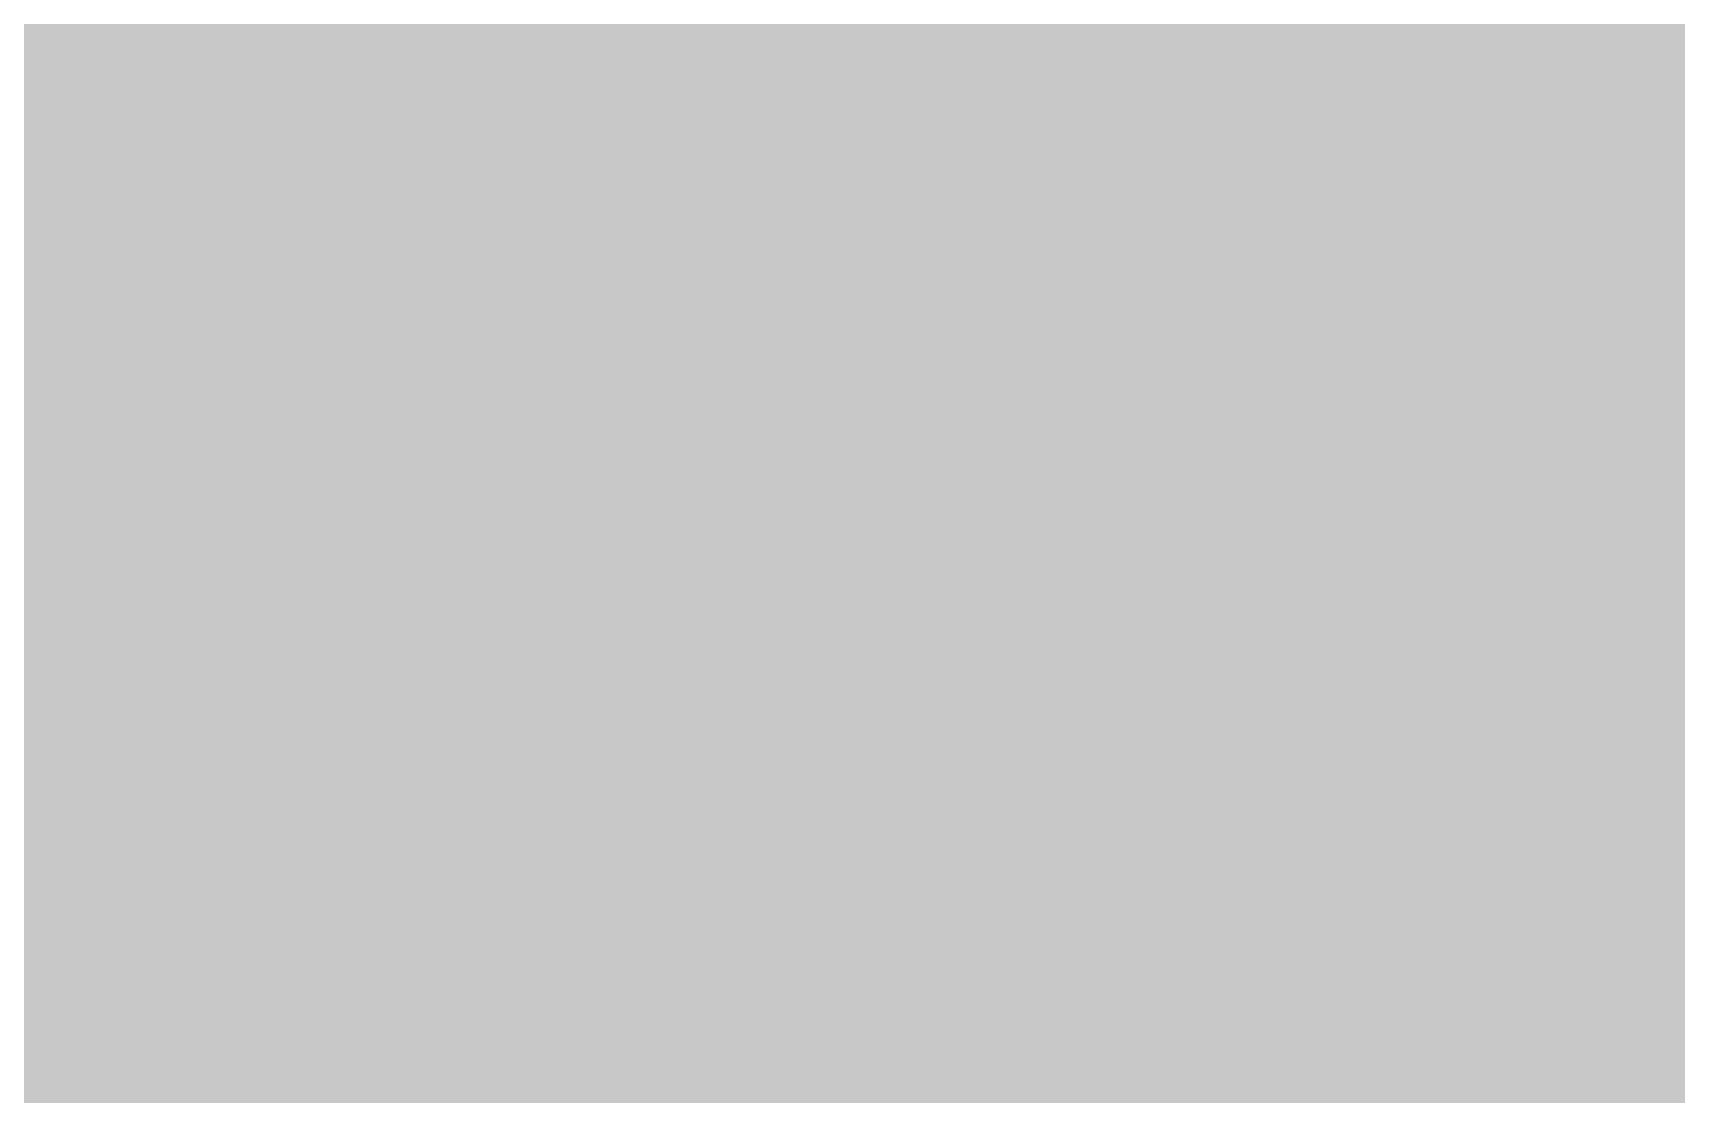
# Model space of a CAD drawing. Header units: metres. Extents: x 8 to 2416, y -346 to 476.
# Drawn here: x 214.5141 to 214.7297, y -98.4971 to -98.3578 of the extents above; entities that cross this region are included whole.
import ezdxf

# ---------------------------------------------------------------- set-up
doc = ezdxf.new("R2010")
doc.units = ezdxf.units.M
doc.layers.add('PLAFON', color=253, linetype='Continuous', lineweight=5)

msp = doc.modelspace()

# ---------------------------------------------------------------- hatches: boundary and pattern name
at = {"layer": 'PLAFON', "transparency": 33554477}
h = msp.add_hatch(color=256, dxfattribs=at)
h.dxf.hatch_style = 1
edge = h.paths.add_edge_path()
edge.add_arc((212.93182, -95.92074), 0.07, 90, 180, ccw=False)
edge.add_line((212.93182, -95.85074), (214.99182, -95.85074))
edge.add_arc((214.99182, -95.92074), 0.07, 0, 90, ccw=False)
edge.add_line((215.06182, -95.92074), (215.06182, -97.78074))
edge.add_arc((214.99182, -97.78074), 0.07, -90, 0, ccw=False)
edge.add_line((214.99182, -97.85074), (214.59182, -97.85074))
edge.add_arc((214.59182, -97.88074), 0.03, 90, 180)
edge.add_line((214.56182, -97.88074), (214.56182, -97.92074))
edge.add_arc((214.59182, -97.92074), 0.03, 180, 270)
edge.add_line((214.59182, -97.95074), (214.99182, -97.95074))
edge.add_arc((214.99182, -98.02074), 0.07, 0, 90, ccw=False)
edge.add_line((215.06182, -98.02074), (215.06182, -99.33074))
edge.add_arc((214.99182, -99.33074), 0.07, -90, 0, ccw=False)
edge.add_line((214.99182, -99.40074), (213.93182, -99.40074))
edge.add_arc((213.93182, -99.33074), 0.07, 180, 270, ccw=False)
edge.add_line((213.86182, -99.33074), (213.86182, -97.88074))
edge.add_arc((213.83182, -97.88074), 0.03, 360, 450)
edge.add_line((213.83182, -97.85074), (213.79182, -97.85074))
edge.add_arc((213.79182, -97.88074), 0.03, 90, 180)
edge.add_line((213.76182, -97.88074), (213.76182, -99.33074))
edge.add_arc((213.69182, -99.33074), 0.07, 270, 360, ccw=False)
edge.add_line((213.69182, -99.40074), (212.93182, -99.40074))
edge.add_arc((212.93182, -99.33074), 0.07, 180, 270, ccw=False)
edge.add_line((212.86182, -99.33074), (212.86182, -95.92074))

doc.saveas('drawing.dxf')
